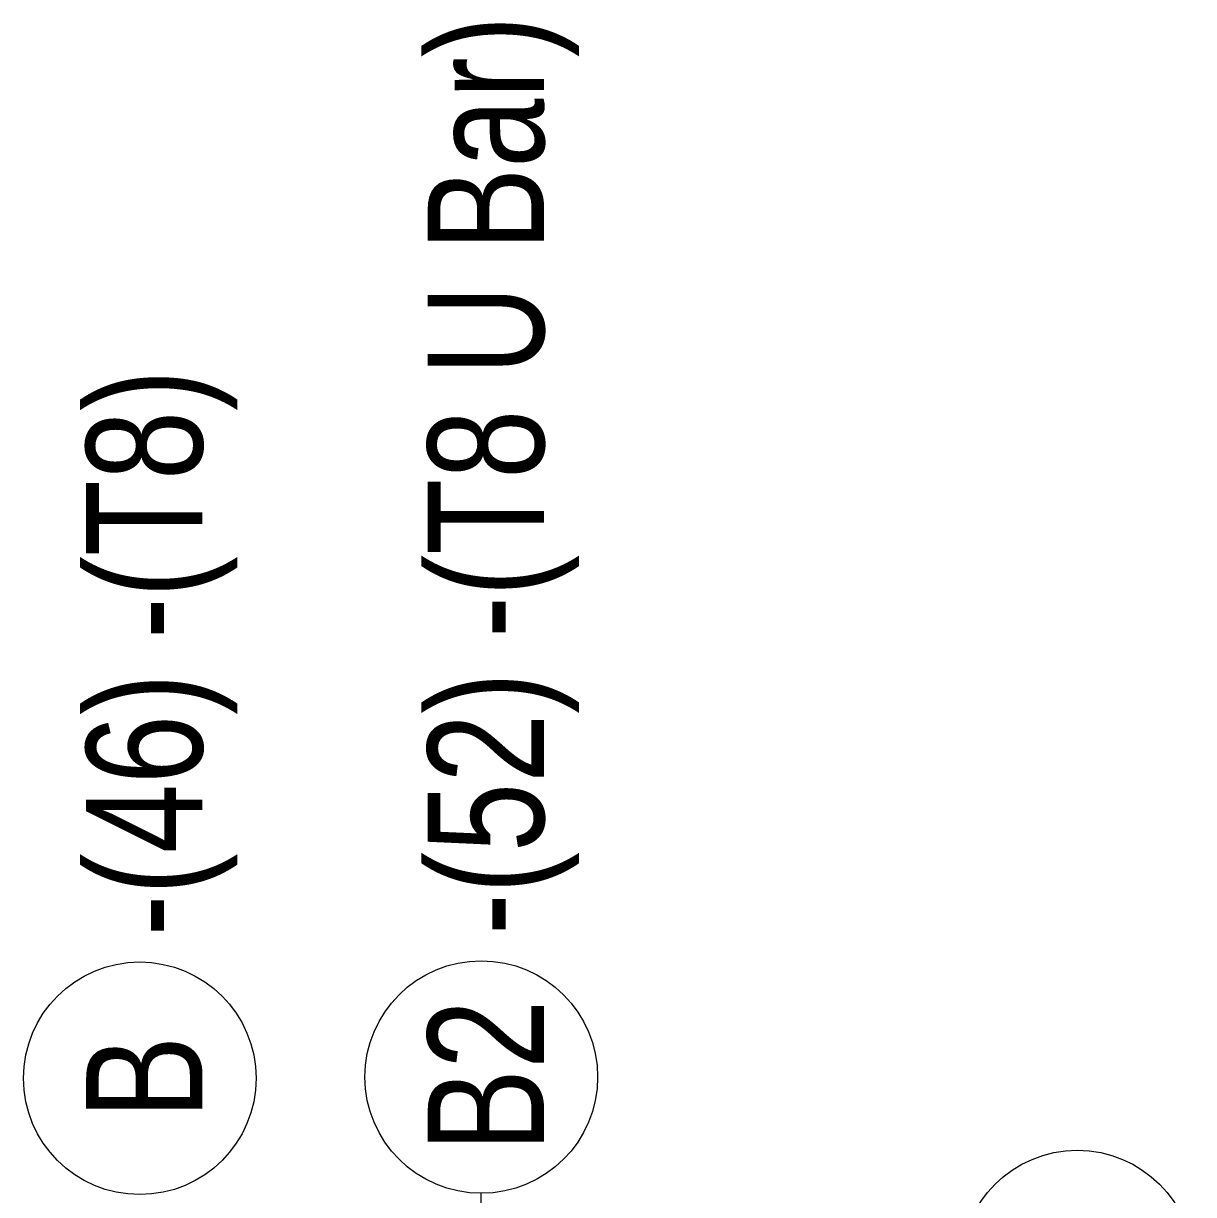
# Model space of a CAD drawing. Header units: millimetres. Extents: x 6744 to 22888, y -3063 to 10037.
# Drawn here: x 14762 to 16020, y 7943 to 9202 of the extents above; entities that cross this region are included whole.
import ezdxf

# ---------------------------------------------------------------- set-up
doc = ezdxf.new("R2010")
doc.units = ezdxf.units.MM
doc.layers.add('S-RBAR-IDEN', color=171, linetype='Continuous', lineweight=9)
doc.styles.add('Nirmala UI Semilight', font='NirmalaS.ttf', dxfattribs={"width": 0.8, "height": 125})

# ---------------------------------------------------------------- blocks, each defined once
blk = doc.blocks.new('M_Rebar Tag_rfa MARK - DOT 1 MM-794228-Elevation Front 1')
at = {"layer": 'S-RBAR-IDEN'}
blk.add_circle((12615.5, 9050.7), 125, dxfattribs=at)
blk = doc.blocks.new('M_Rebar Tag_rfa Dimension - ARROW-793927-Elevation Right 1')
at = {"layer": 'S-RBAR-IDEN'}
blk.add_circle((13540.2, 7800.7), 125, dxfattribs=at)

msp = doc.modelspace()

# ---------------------------------------------------------------- linework, layer by layer
at = {"layer": 'S-RBAR-IDEN'}
msp.add_line((15254.12184, 7606.70114), (15254.12184, 7944.44957), dxfattribs=at)

# ---------------------------------------------------------------- block references
at = {"layer": 'S-RBAR-IDEN', "rotation": 89.99999999999991}
for p in [(23937.85513, -4547.37101), (24304.84467, -4546.0366)]:
    msp.add_blockref('M_Rebar Tag_rfa MARK - DOT 1 MM-794228-Elevation Front 1', p, dxfattribs=at)
at = {"layer": 'S-RBAR-IDEN'}
msp.add_blockref('M_Rebar Tag_rfa Dimension - ARROW-793927-Elevation Right 1', (2354.41197, 65.06177), dxfattribs=at)

# ---------------------------------------------------------------- texts
at = {"layer": 'S-RBAR-IDEN', "char_height": 125, "attachment_point": 1, "rotation": 90, "style": 'Nirmala UI Semilight'}
for s, insert, width in [('-(52) -(T8 U Bar)', (15196.51947, 8222.21375), 1180.084), ('-(46) -(T8)', (14829.52993, 8220.87934), 734.34575), ('B2', (15196.51947, 7988.88811), 185.9915), ('B', (14829.52993, 8024.5537), 96.2025)]:
    msp.add_mtext(s, dxfattribs=dict(at, insert=insert, width=width))

doc.saveas('drawing.dxf')
